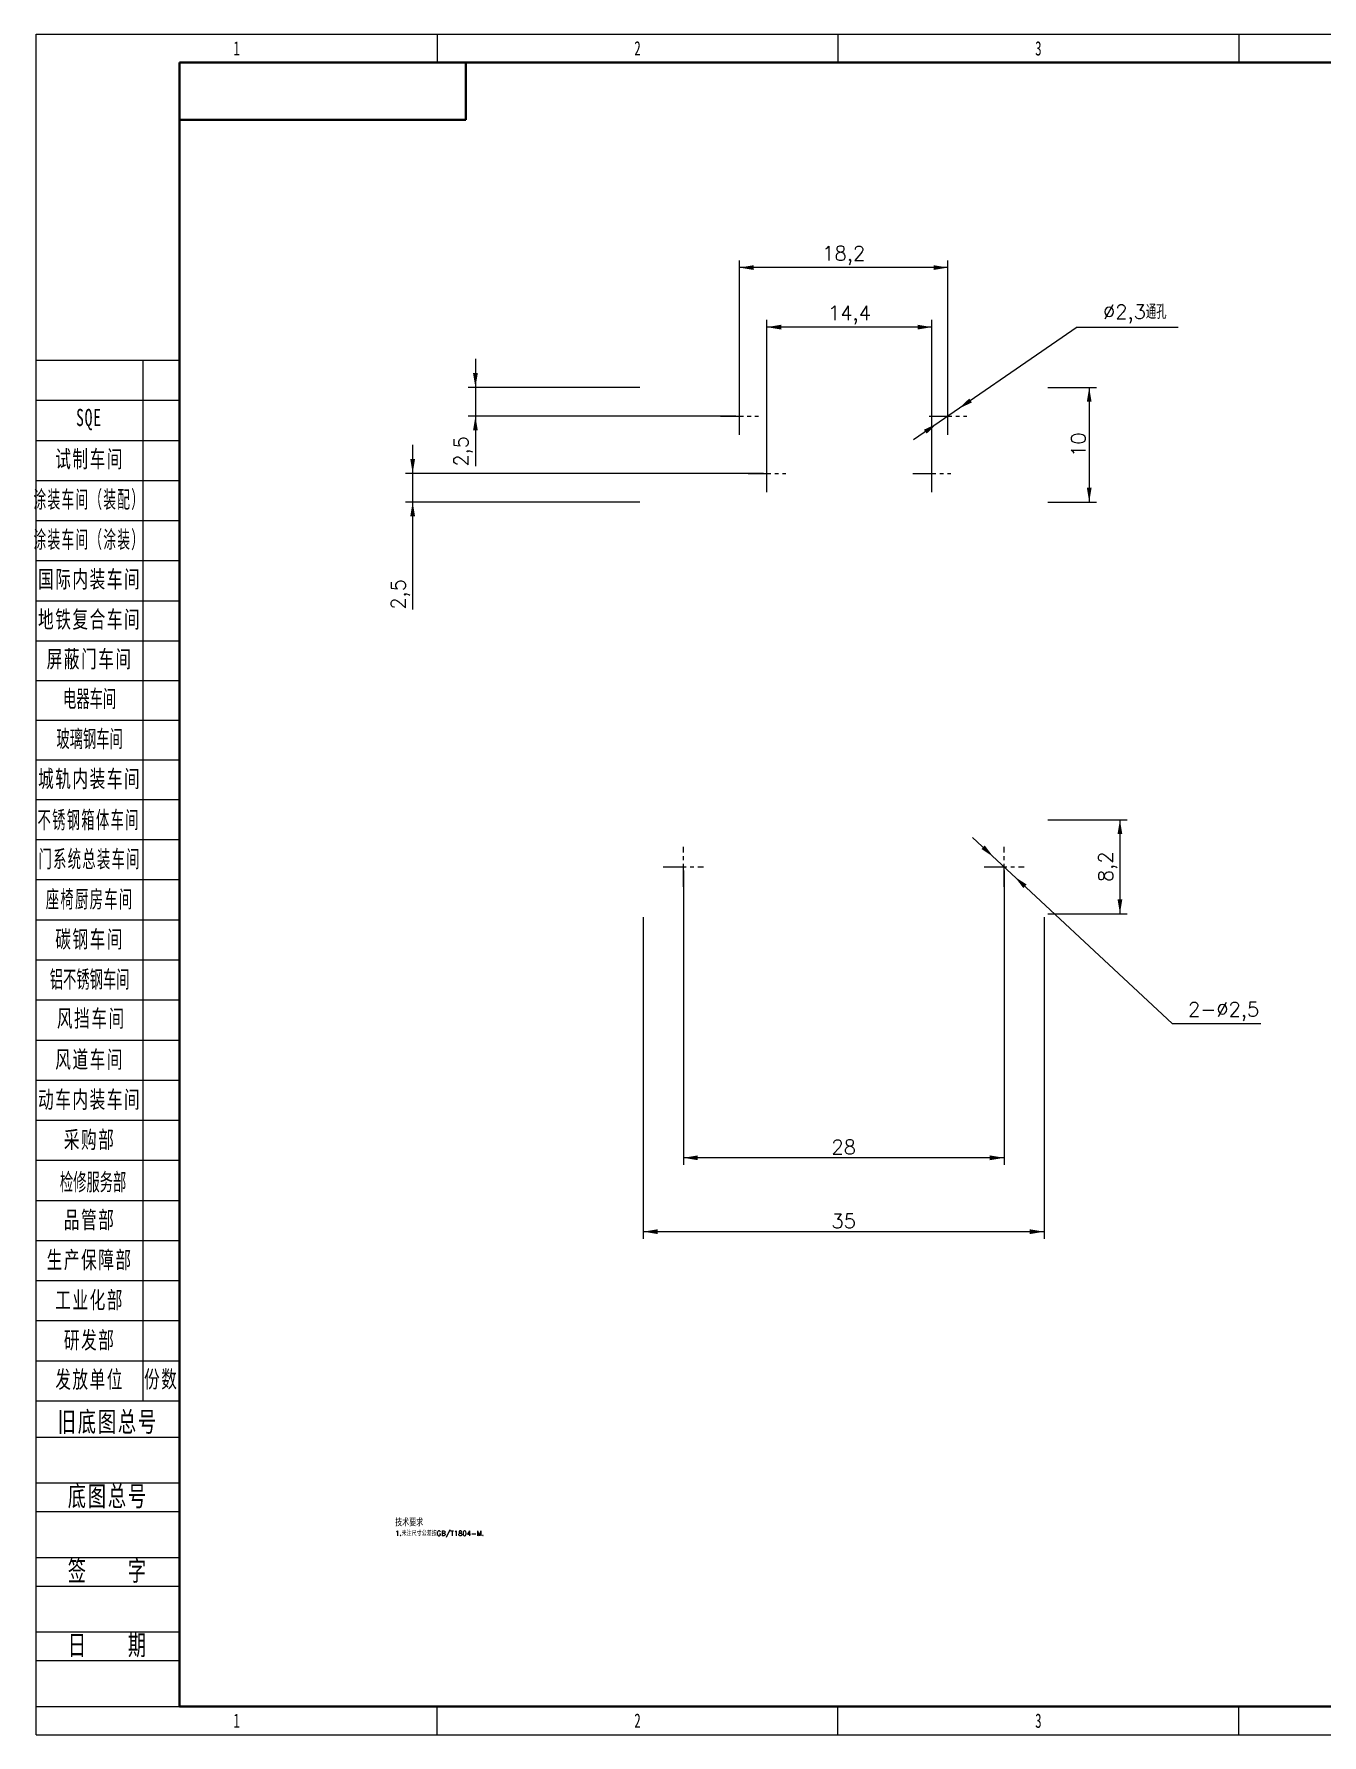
# Model space of a CAD drawing. Header units: millimetres. Extents: x -631 to 3210, y -446 to 2288.
# Drawn here: x 659 to 1334, y -446 to 446 of the extents above; entities that cross this region are included whole.
import ezdxf
from ezdxf.enums import TextEntityAlignment as Align

# ---------------------------------------------------------------- set-up
doc = ezdxf.new("R2010")
doc.units = ezdxf.units.MM
doc.linetypes.add('点画线', pattern=[18, 12, -2, 2, -2])
doc.layers.get('0').update_dxf_attribs({"lineweight": 18})
for name, color, linetype, lineweight in [('中心线层', 1, '点画线', 18), ('尺寸线层', 3, 'Continuous', 18), ('文本层', 3, 'Continuous', 18), ('粗实线层', 7, 'Continuous', 35), ('细实线层', 7, 'Continuous', 18)]:
    doc.layers.add(name, color=color, linetype=linetype, lineweight=lineweight)
doc.styles.get("Standard").update_dxf_attribs({"font": 'txt.shx', "bigfont": 'gbcbig.shx'})
doc.styles.add('标准', font='', dxfattribs={"width": 0.667})
doc.styles.get('标准').set_extended_font_data('宋体')
doc.dimstyles.get("Standard").update_dxf_attribs({"dimscale": 3, "dimtxt": 0.18, "dimasz": 0.18, "dimexe": 0.18, "dimexo": 0.0625, "dimgap": 0.09, "dimtad": 0, "dimtih": 1, "dimtoh": 1, "dimdec": 4, "dimzin": 0, "dimdsep": 46, "dimtxsty": 'Standard', "dimcen": 0.09, "dimdle": 0.36, "dimadec": 0, "dimazin": 0, "dimtfac": 1, "dimtdec": 4, "dimtofl": 0, "dimtmove": 0, "dimatfit": 3, "dimfxl": 0, "dimtolj": 1, "dimtzin": 0, "dimarcsym": 0})

# ---------------------------------------------------------------- blocks, each defined once
blk = doc.blocks.new('*X2')
at = {"layer": '尺寸线层', "linetype": 'Continuous'}
for p, q in [((-185, 91.49), (-210, 91.49)), ((-191.37, 91.49), (-191.37, -90.21)), ((-185, 84.49), (-210, 84.49)), ((-185, 77.49), (-210, 77.49)), ((-185, 70.49), (-210, 70.49)), ((-185, 63.49), (-210, 63.49)), ((-185, 56.49), (-210, 56.49)), ((-185, 49.49), (-210, 49.49)), ((-185, 42.49), (-210, 42.49)), ((-185, 35.56), (-210, 35.56)), ((-185, 35.56), (-210, 35.56)), ((-185, 28.64), (-210, 28.64)), ((-185, 28.64), (-210, 28.64)), ((-185, 21.71), (-210, 21.71)), ((-185, 21.71), (-210, 21.71)), ((-185, 14.79), (-210, 14.79)), ((-185, 7.79), (-210, 7.79)), ((-185, 0.79), (-210, 0.79)), ((-185, -6.21), (-210, -6.21)), ((-185, -13.21), (-210, -13.21)), ((-185, -20.21), (-210, -20.21)), ((-185, -27.21), (-210, -27.21)), ((-185, -34.21), (-210, -34.21)), ((-185, -41.21), (-210, -41.21)), ((-185, -48.21), (-210, -48.21)), ((-185, -55.21), (-210, -55.21)), ((-185, -62.21), (-210, -62.21)), ((-185, -69.21), (-210, -69.21)), ((-185, -76.21), (-210, -76.21)), ((-185, -83.21), (-210, -83.21)), ((-185, -90.21), (-210, -90.21))]:
    blk.add_line(p, q, dxfattribs=at)
at = {"layer": '文本层'}
for p, q in [((-210, -96.5), (-185, -96.5)), ((-210, -104.5), (-185, -104.5)), ((-210, -109.5), (-185, -109.5)), ((-210, -117.5), (-185, -117.5)), ((-210, -122.5), (-185, -122.5)), ((-210, -130.5), (-185, -130.5)), ((-210, -135.5), (-185, -135.5)), ((-210, -143.5), (-185, -143.5))]:
    blk.add_line(p, q, dxfattribs=at)
at = {"layer": '粗实线层'}
for p, q in [((-185, -143.5), (-185, 143.5)), ((-185, 143.5), (205, 143.5)), ((-135, 143.5), (-135, 133.5)), ((-135, 133.5), (-185, 133.5)), ((-185, -143.5), (205, -143.5))]:
    blk.add_line(p, q, dxfattribs=at)
at = {"layer": '细实线层'}
for p, q in [((-210, -148.5), (-210, 148.5)), ((-210, 148.5), (210, 148.5)), ((-140, 148.5), (-140, 143.5)), ((-70, 148.5), (-70, 143.5)), ((0, 148.5), (0, 143.5)), ((-140, -148.5), (-140, -143.5)), ((-70, -148.5), (-70, -143.5)), ((0, -148.5), (0, -143.5)), ((-210, -148.5), (210, -148.5)), ((-210, -148.5), (-185, -148.5))]:
    blk.add_line(p, q, dxfattribs=at)
at = {"layer": '尺寸线层', "linetype": 'Continuous', "char_height": 3, "attachment_point": 5, "style": '标准'}
for s, insert, width, line_spacing_factor in [('\\T1.1;\\W0.667;SQE', (-200.8, 81.17), 31.0587, 0.47619), ('\\T1.1;\\W0.667;试制车间', (-200.68, 74.14), 31.0587, 0.57381), ('\\T1.1;\\W0.54149;涂装车间（装配）', (-200.73, 67.06), 27.5396, 0.574243), ('\\T1.1;\\W0.54149;涂装车间（涂装）', (-200.73, 60.06), 27.5396, 0.574243), ('\\T1.1;\\W0.667;国际内装车间', (-200.68, 53.14), 31.0587, 0.561905), ('\\T1.1;\\W0.667;地铁复合车间', (-200.68, 46.14), 31.0587, 0.561905), ('\\T1.1;\\W0.667;屏蔽门车间', (-200.68, 39.21), 31.0587, 0.561905), ('\\W1;{\\W0.567;\\T1;电器车间}', (-200.68, 32.29), 37.2629, 0.561905), ('\\W1;{\\W0.567;\\T1;玻璃钢车间}', (-200.68, 25.29), 37.2629, 0.564286), ('\\T1.1;城轨内装车间', (-200.68, 18.29), 18.6315, 1.15057), ('\\T1.1;{\\W0.567;不锈钢箱体车间}', (-200.85, 11.13), 18.6315, 1.15057), ('\\T1.1;{\\W0.567;门系统总装车间}', (-200.68, 4.29), 18.6315, 1.15057), ('\\T1.1;{\\W0.567;座椅厨房车间}', (-200.68, -2.71), 18.6315, 1.15057), ('\\T1.1;碳钢车间', (-200.68, -9.71), 18.6315, 1.15057), ('{\\W0.567;\\T1;铝不锈钢车间}', (-200.68, -16.71), 18.6315, 1.15057), ('\\T1.1;风挡车间', (-200.39, -23.55), 18.6315, 1.15057), ('\\T1.1;风道车间', (-200.68, -30.71), 18.6315, 1.15057), ('\\T1.1;动车内装车间', (-200.68, -37.71), 18.6315, 1.15057), ('\\T1.1;采购部', (-200.68, -44.71), 18.6315, 1.15057), ('\\W1;{\\W0.567;\\T1;检修服务部}', (-200.08, -52.1), 37.2629, 0.564286), ('\\T1.1;品管部', (-200.68, -58.71), 18.6315, 1.15057), ('\\T1.1;生产保障部', (-200.68, -65.71), 18.6315, 1.15057), ('\\T1.1;工业化部', (-200.68, -72.71), 18.6315, 1.15057), ('\\T1.1;研发部', (-200.68, -79.71), 18.6315, 1.15057), ('\\T1.1;发放单位', (-200.68, -86.58), 18.6315, 0.853342), ('\\T1.1;份数', (-188.18, -86.53), 6.3685, 1.15057)]:
    blk.add_mtext(s, dxfattribs=dict(at, insert=insert, width=width, line_spacing_factor=line_spacing_factor))
at = {"layer": '尺寸线层', "style": '标准'}
for tag, height, width, p in [('T1', 2.5, 0.667, (-175, 146)), ('T2', 2.5, 0.667, (-105, 146)), ('T3', 2.5, 0.667, (-35, 146)), ('T4', 2.5, 0.667, (35, 146)), ('T5', 2.5, 0.667, (105, 146)), ('T6', 2.5, 0.667, (175, 146)), ('R1', 2.5, 0.667, (207.5, 111.38)), ('SQE', 3.5, 0.667, (-188.18, 80.99)), ('试制车间', 3.5, 0.28375, (-188.18, 73.99)), ('涂装车间（装配）', 3.5, 0.147264, (-188.18, 66.99)), ('涂装车间（涂装）', 3.5, 0.147264, (-188.18, 59.99)), ('国际内装车间', 3.5, 0.189302, (-188.18, 52.99)), ('地铁复合车间', 3.5, 0.186278, (-188.18, 46.02)), ('屏蔽门车间', 3.5, 0.225254, (-188.18, 39.14)), ('R2', 2.5, 0.667, (207.5, 37.12)), ('电器车间', 3.5, 0.292284, (-188.18, 32.21)), ('玻璃钢车间', 3.5, 0.225603, (-188.18, 25.29)), ('城轨内装车间', 3.5, 0.186278, (-188.18, 18.29)), ('不锈钢箱体车间', 3.5, 0.15932, (-188.18, 11.29)), ('门系统总装车间', 3.5, 0.161527, (-188.18, 4.29)), ('座椅厨房车间', 3.5, 0.186516, (-188.18, -2.71)), ('碳钢车间', 3.5, 0.28375, (-188.18, -9.71)), ('铝不锈钢车间', 3.5, 0.186397, (-188.18, -16.71)), ('风挡车间', 3.5, 0.284026, (-188.18, -23.71)), ('风道车间', 3.5, 0.284026, (-188.18, -30.71)), ('动车内装车间', 3.5, 0.186397, (-188.18, -37.71)), ('R3', 2.5, 0.667, (207.5, -37.12)), ('采购部', 3.5, 0.378308, (-188.18, -44.71)), ('检修服务部', 3.5, 0.223014, (-188.18, -51.71)), ('品管部', 3.5, 0.389426, (-188.18, -58.71)), ('生产保障部', 3.5, 0.223356, (-188.18, -65.71)), ('工业化部', 3.5, 0.281557, (-188.18, -72.71)), ('研发部', 3.5, 0.3788, (-188.18, -79.71)), ('旧底图总号', 3, 0.667, (-197.5, -100.5)), ('底图总号', 3, 0.667, (-197.5, -113.5)), ('R4', 2.5, 0.667, (207.5, -111.38)), ('签字', 3, 0.667, (-197.5, -126.5)), ('日期', 3, 0.667, (-197.5, -139.5)), ('B1', 2.5, 0.667, (-175, -146)), ('B2', 2.5, 0.667, (-105, -146)), ('B3', 2.5, 0.667, (-35, -146)), ('B4', 2.5, 0.667, (35, -146)), ('B5', 2.5, 0.667, (105, -146)), ('B6', 2.5, 0.667, (175, -146))]:
    blk.add_attdef(tag, text='', height=height, dxfattribs=dict(at, width=width)).set_placement(p, align=Align.MIDDLE_CENTER)
at = {"layer": '尺寸线层', "style": '标准', "width": 0.667}
blk.add_attdef('图号', text='', height=5.33, rotation=180, dxfattribs=at).set_placement((-160, 138.5), align=Align.MIDDLE_CENTER)
at = {"layer": '文本层', "char_height": 3.5, "width": 25, "attachment_point": 5, "style": '标准'}
for s, insert in [('\\T1.1;旧底图总号', (-197.5, -94)), ('\\T1.1;底图总号', (-197.5, -107)), ('\\T1.1;签    字', (-197.5, -120)), ('\\T1.1;日    期', (-197.5, -133))]:
    blk.add_mtext(s, dxfattribs=dict(at, insert=insert))
blk = doc.blocks.new('*X70')
at = {"layer": '尺寸线层', "linetype": 'Continuous'}
for points in [[(1211.63, 260.36), (1212.88, 252.86), (1210.38, 252.86)], [(1211.63, 200.36), (1212.88, 207.86), (1210.38, 207.86)]]:
    blk.add_hatch(color=0, dxfattribs=at).paths.add_polyline_path(points, flags=0)
at = {"layer": '尺寸线层', "color": 0, "linetype": 'Continuous'}
for p, q in [((1189.89, 260.36), (1215.38, 260.36)), ((1211.63, 260.36), (1211.63, 200.36)), ((1189.89, 200.36), (1215.38, 200.36))]:
    blk.add_line(p, q, dxfattribs=at)
at = {"layer": '尺寸线层', "color": 0, "insert": (1206, 230.36), "char_height": 7.5, "width": 22.1429, "attachment_point": 5, "rotation": 90}
blk.add_mtext('10', dxfattribs=at)
blk = doc.blocks.new('*X71')
at = {"layer": '尺寸线层', "linetype": 'Continuous'}
for points in [[(1227.73, 33.89), (1228.98, 26.39), (1226.48, 26.39)], [(1227.73, -15.31), (1228.98, -7.81), (1226.48, -7.81)]]:
    blk.add_hatch(color=0, dxfattribs=at).paths.add_polyline_path(points, flags=0)
at = {"layer": '尺寸线层', "color": 0, "linetype": 'Continuous'}
for p, q in [((1189.89, 33.89), (1231.48, 33.89)), ((1227.73, 33.89), (1227.73, -15.31)), ((1189.89, -15.31), (1231.48, -15.31))]:
    blk.add_line(p, q, dxfattribs=at)
at = {"layer": '尺寸线层', "color": 0, "insert": (1221.39, 9.29), "char_height": 7.5, "width": 31.4286, "attachment_point": 5, "rotation": 90}
blk.add_mtext('8,2', dxfattribs=at)
blk = doc.blocks.new('*X72')
at = {"layer": '尺寸线层', "linetype": 'Continuous'}
for points in [[(1161.53, 14.4), (1155.19, 18.61), (1156.9, 20.43)], [(1172.5, 4.17), (1177.13, -1.86), (1178.84, -0.03)]]:
    blk.add_hatch(color=0, dxfattribs=at).paths.add_polyline_path(points, flags=0)
at = {"layer": '尺寸线层', "color": 0, "linetype": 'Continuous'}
for q in [(1150.56, 24.64), (1301.51, -72.85)]:
    blk.add_line((1255.08, -72.85), q, dxfattribs=at)
at = {"layer": '尺寸线层', "color": 0, "insert": (1282.05, -66.51), "char_height": 7.5, "width": 77.8571, "attachment_point": 5}
blk.add_mtext('2-%%C2,5', dxfattribs=at)
blk = doc.blocks.new('*X327')
at = {"layer": '尺寸线层', "linetype": 'Continuous'}
for points in [[(999.02, -143.16), (1006.52, -144.41), (1006.52, -141.91)], [(1167.02, -143.16), (1159.52, -144.41), (1159.52, -141.91)]]:
    blk.add_hatch(color=0, dxfattribs=at).paths.add_polyline_path(points, flags=0)
at = {"layer": '尺寸线层', "color": 0, "linetype": 'Continuous'}
for p, q in [((999.02, 7.41), (999.02, -146.91)), ((1167.02, 7.41), (1167.02, -146.91)), ((1167.02, -143.16), (999.02, -143.16))]:
    blk.add_line(p, q, dxfattribs=at)
at = {"layer": '尺寸线层', "color": 0, "insert": (1083.02, -137.54), "char_height": 7.5, "width": 24.2857, "attachment_point": 5}
blk.add_mtext('28', dxfattribs=at)
blk = doc.blocks.new('*X328')
at = {"layer": '尺寸线层', "linetype": 'Continuous'}
for points in [[(978.02, -181.86), (985.52, -183.11), (985.52, -180.61)], [(1188.02, -181.86), (1180.52, -183.11), (1180.52, -180.61)]]:
    blk.add_hatch(color=0, dxfattribs=at).paths.add_polyline_path(points, flags=0)
at = {"layer": '尺寸线层', "color": 0, "linetype": 'Continuous'}
for p, q in [((978.02, -17.19), (978.02, -185.61)), ((1188.02, -17.19), (1188.02, -185.61)), ((1188.02, -181.86), (978.02, -181.86))]:
    blk.add_line(p, q, dxfattribs=at)
at = {"layer": '尺寸线层', "color": 0, "insert": (1083.02, -176.24), "char_height": 7.5, "width": 24.2857, "attachment_point": 5}
blk.add_mtext('35', dxfattribs=at)
blk = doc.blocks.new('*X329')
at = {"layer": '尺寸线层', "linetype": 'Continuous'}
for points in [[(1028.42, 323.15), (1035.92, 321.9), (1035.92, 324.4)], [(1137.61, 323.15), (1130.11, 321.9), (1130.11, 324.4)]]:
    blk.add_hatch(color=0, dxfattribs=at).paths.add_polyline_path(points, flags=0)
at = {"layer": '尺寸线层', "color": 0, "linetype": 'Continuous'}
for p, q in [((1028.42, 247.23), (1028.42, 326.9)), ((1137.61, 323.15), (1028.42, 323.15)), ((1137.61, 247.23), (1137.61, 326.9))]:
    blk.add_line(p, q, dxfattribs=at)
at = {"layer": '尺寸线层', "color": 0, "insert": (1083.02, 329.49), "char_height": 7.5, "width": 43.5714, "attachment_point": 5}
blk.add_mtext('18,2', dxfattribs=at)
blk = doc.blocks.new('*X330')
at = {"layer": '尺寸线层', "linetype": 'Continuous'}
for points in [[(1042.81, 291.96), (1050.31, 290.71), (1050.31, 293.21)], [(1129.22, 291.96), (1121.72, 290.71), (1121.72, 293.21)]]:
    blk.add_hatch(color=0, dxfattribs=at).paths.add_polyline_path(points, flags=0)
at = {"layer": '尺寸线层', "color": 0, "linetype": 'Continuous'}
for p, q in [((1042.81, 217.23), (1042.81, 295.71)), ((1129.22, 217.23), (1129.22, 295.71)), ((1129.22, 291.96), (1042.81, 291.96))]:
    blk.add_line(p, q, dxfattribs=at)
at = {"layer": '尺寸线层', "color": 0, "insert": (1086.02, 298.3), "char_height": 7.5, "width": 44.2857, "attachment_point": 5}
blk.add_mtext('14,4', dxfattribs=at)
blk = doc.blocks.new('*X331')
at = {"layer": '尺寸线层', "linetype": 'Continuous'}
for points in [[(890.07, 260.36), (891.32, 267.86), (888.82, 267.86)], [(890.07, 245.36), (891.32, 237.86), (888.82, 237.86)]]:
    blk.add_hatch(color=0, dxfattribs=at).paths.add_polyline_path(points, flags=0)
at = {"layer": '尺寸线层', "color": 0, "linetype": 'Continuous'}
for p, q in [((890.07, 275.36), (890.07, 219.05)), ((976.14, 260.36), (886.32, 260.36)), ((1026.54, 245.36), (886.32, 245.36))]:
    blk.add_line(p, q, dxfattribs=at)
at = {"layer": '尺寸线层', "color": 0, "insert": (883.73, 226.9), "char_height": 7.5, "width": 31.4286, "attachment_point": 5, "rotation": 90}
blk.add_mtext('2,5', dxfattribs=at)
blk = doc.blocks.new('*X332')
at = {"layer": '尺寸线层', "linetype": 'Continuous'}
for points in [[(857.19, 215.36), (858.44, 222.86), (855.94, 222.86)], [(857.19, 200.36), (858.44, 192.86), (855.94, 192.86)]]:
    blk.add_hatch(color=0, dxfattribs=at).paths.add_polyline_path(points, flags=0)
at = {"layer": '尺寸线层', "color": 0, "linetype": 'Continuous'}
for p, q in [((857.19, 230.36), (857.19, 144.1)), ((1040.94, 215.36), (853.44, 215.36)), ((976.14, 200.36), (853.44, 200.36))]:
    blk.add_line(p, q, dxfattribs=at)
at = {"layer": '尺寸线层', "color": 0, "insert": (850.85, 151.96), "char_height": 7.5, "width": 31.4286, "attachment_point": 5, "rotation": 90}
blk.add_mtext('2,5', dxfattribs=at)
blk = doc.blocks.new('*X333')
at = {"layer": '尺寸线层', "linetype": 'Continuous'}
for points in [[(1143.29, 249.27), (1150.18, 252.5), (1148.76, 254.56)], [(1131.93, 241.44), (1126.46, 236.16), (1125.05, 238.22)]]:
    blk.add_hatch(color=0, dxfattribs=at).paths.add_polyline_path(points, flags=0)
at = {"layer": '尺寸线层', "color": 0, "linetype": 'Continuous'}
for q in [(1119.58, 232.93), (1258.25, 291.96)]:
    blk.add_line((1205.24, 291.96), q, dxfattribs=at)
at = {"layer": '尺寸线层', "color": 0, "insert": (1235.49, 298.84), "char_height": 7.5, "width": 91.0357, "attachment_point": 5}
blk.add_mtext('%%C2,3通孔', dxfattribs=at)

msp = doc.modelspace()

# ---------------------------------------------------------------- linework, layer by layer
at = {"layer": '中心线层'}
for p, q in [((1028.417, 235.459), (1028.417, 255.259)), ((1137.613, 235.459), (1137.613, 255.259)), ((1018.517, 245.359), (1038.317, 245.359)), ((1127.713, 245.359), (1147.513, 245.359)), ((1042.814, 205.459), (1042.814, 225.259)), ((1129.216, 205.459), (1129.216, 225.259)), ((1032.914, 215.359), (1052.714, 215.359)), ((1119.316, 215.359), (1139.116, 215.359)), ((999.015, -1.211), (999.015, 19.789)), ((1167.015, -1.211), (1167.015, 19.789)), ((988.515, 9.289), (1009.515, 9.289)), ((1156.515, 9.289), (1177.515, 9.289))]:
    msp.add_line(p, q, dxfattribs=at)

# ---------------------------------------------------------------- block references
ref = msp.add_blockref('*X2', (1290, 0), dxfattribs=dict(xscale=3, yscale=3, zscale=3))
ref.add_attrib('T1', '1', dxfattribs={"layer": '尺寸线层', "height": 7.5, "style": '标准', "width": 0.667}).set_placement((765, 438), align=Align.MIDDLE_CENTER)
ref.add_attrib('B1', '1', dxfattribs={"layer": '尺寸线层', "height": 7.5, "style": '标准', "width": 0.667}).set_placement((765, -438), align=Align.MIDDLE_CENTER)
ref.add_attrib('T2', '2', dxfattribs={"layer": '尺寸线层', "height": 7.5, "style": '标准', "width": 0.667}).set_placement((975, 438), align=Align.MIDDLE_CENTER)
ref.add_attrib('B2', '2', dxfattribs={"layer": '尺寸线层', "height": 7.5, "style": '标准', "width": 0.667}).set_placement((975, -438), align=Align.MIDDLE_CENTER)
ref.add_attrib('T3', '3', dxfattribs={"layer": '尺寸线层', "height": 7.5, "style": '标准', "width": 0.667}).set_placement((1185, 438), align=Align.MIDDLE_CENTER)
ref.add_attrib('B3', '3', dxfattribs={"layer": '尺寸线层', "height": 7.5, "style": '标准', "width": 0.667}).set_placement((1185, -438), align=Align.MIDDLE_CENTER)

# ---------------------------------------------------------------- texts
at = {"layer": '尺寸线层', "insert": (848.022, -332.458), "char_height": 10.5, "width": 666.77162, "attachment_point": 1}
msp.add_mtext('{\\H0.35x;\\C256;技术要求\\P\\H0.714286x;1.未注尺寸公差按GB/T1804-M.}', dxfattribs=at)

# ---------------------------------------------------------------- dimensions: what is measured, and where the dimension line sits
at = {"layer": '尺寸线层'}
for base, p1, p2, picture, middle in [((1028.417, 323.149), (1137.613, 245.359), (1028.417, 245.359), '*X329', (1083.015, 323.149)), ((1042.814, 291.958), (1129.216, 215.359), (1042.814, 215.359), '*X330', (1086.015, 291.958)), ((999.015, -143.163), (1167.015, 9.289), (999.015, 9.289), '*X327', (1083.015, -143.163)), ((978.015, -181.864), (1188.015, -15.311), (978.015, -15.311), '*X328', (1083.015, -181.864))]:
    dim = msp.add_linear_dim(base=base, p1=p1, p2=p2, dimstyle='Standard', override={"dimtxt": 2.5, "dimasz": 2.5, "dimexe": 1.25, "dimexo": 0.625, "dimgap": 0.625, "dimtad": 1, "dimtih": 0, "dimtoh": 0, "dimdec": 2, "dimzin": 8, "dimdsep": 44, "dimsah": 1, "dimdle": 5, "dimtdec": 2, "dimtofl": 1, "dimatfit": 0, "dimtfill": 1, "dimtzin": 8}, dxfattribs=at)
    dim.commit()
    dim.dimension.update_dxf_attribs({"geometry": picture, "text_midpoint": middle})
for p1, p2, text, picture, middle in [((1131.931, 241.444), (1143.294, 249.275), '%%C2,3通孔', '*X333', (1205.236, 291.958)), ((1161.53, 14.405), (1172.5, 4.174), '2-%%C2,5', '*X72', (1255.081, -72.847))]:
    dim = msp.add_diameter_dim_2p(p1=p1, p2=p2, text=text, dimstyle='Standard', override={"dimtxt": 2.5, "dimasz": 2.5, "dimexe": 1.25, "dimexo": 0.625, "dimgap": 0.625, "dimtad": 1, "dimdec": 2, "dimzin": 8, "dimdsep": 44, "dimsah": 1, "dimdle": 5, "dimtdec": 2, "dimtofl": 1, "dimtmove": 0, "dimatfit": 1, "dimtfill": 1, "dimtzin": 8}, dxfattribs=at)
    dim.commit()
    dim.dimension.update_dxf_attribs({"geometry": picture, "text_midpoint": middle, "dimtype": 163})
for base, p1, p2, picture, middle in [((890.065, 245.359), (978.015, 260.359), (1028.417, 245.359), '*X331', (890.065, 226.902)), ((857.191, 200.359), (1042.814, 215.359), (978.015, 200.359), '*X332', (857.191, 151.958))]:
    dim = msp.add_linear_dim(base=base, p1=p1, p2=p2, angle=90, dimstyle='Standard', override={"dimtxt": 2.5, "dimasz": 2.5, "dimexe": 1.25, "dimexo": 0.625, "dimgap": 0.625, "dimtad": 1, "dimtih": 0, "dimtoh": 0, "dimdec": 2, "dimzin": 8, "dimdsep": 44, "dimsah": 1, "dimdle": 5, "dimtdec": 2, "dimtofl": 1, "dimatfit": 0, "dimtfill": 1, "dimtzin": 8}, dxfattribs=at)
    dim.commit()
    dim.dimension.update_dxf_attribs({"geometry": picture, "text_midpoint": middle, "dimtype": 160})
for base, p1, p2, picture, middle in [((1211.628, 200.359), (1188.015, 260.359), (1188.015, 200.359), '*X70', (1211.628, 230.359)), ((1227.728, -15.311), (1188.015, 33.889), (1188.015, -15.311), '*X71', (1227.728, 9.289))]:
    dim = msp.add_linear_dim(base=base, p1=p1, p2=p2, angle=90, dimstyle='Standard', override={"dimtxt": 2.5, "dimasz": 2.5, "dimexe": 1.25, "dimexo": 0.625, "dimgap": 0.625, "dimtad": 1, "dimtih": 0, "dimtoh": 0, "dimdec": 2, "dimzin": 8, "dimdsep": 44, "dimsah": 1, "dimdle": 5, "dimtdec": 2, "dimtofl": 1, "dimatfit": 0, "dimtfill": 1, "dimtzin": 8}, dxfattribs=at)
    dim.commit()
    dim.dimension.update_dxf_attribs({"geometry": picture, "text_midpoint": middle})

doc.saveas('drawing.dxf')
